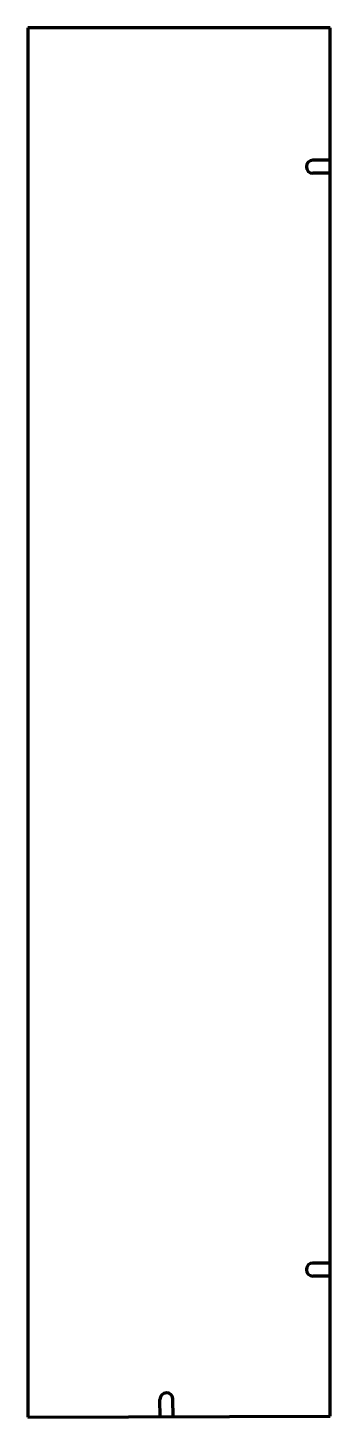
# Model space of a CAD drawing. Header units: inches. Extents: x 0 to 17.4, y 0 to 80.
import ezdxf

# ---------------------------------------------------------------- set-up
doc = ezdxf.new("R2010")
doc.units = ezdxf.units.IN
doc.header["$MEASUREMENT"] = 0
doc.layers.add('1', color=7, linetype='Continuous')

msp = doc.modelspace()

# ---------------------------------------------------------------- linework, layer by layer
at = {"color": 7, "lineweight": 90}
for p, q in [((0, 80), (0, 0)), ((17.438, 80), (0, 80)), ((17.438, 0.062), (17.438, 80)), ((0, 0), (17.438, 0.062))]:
    msp.add_line(p, q, dxfattribs=at)
at = {"layer": '1', "color": 7, "lineweight": 90}
for p, q in [((17.438, 72.375), (16.438, 72.375)), ((17.438, 71.625), (16.438, 71.625)), ((17.438, 8.875), (16.438, 8.875)), ((17.438, 8.125), (16.438, 8.125)), ((7.625, 0.027), (7.621, 1.027)), ((8.375, 0.03), (8.371, 1.03))]:
    msp.add_line(p, q, dxfattribs=at)
for centre, start, end in [((16.438, 72), 90, 270), ((16.438, 8.5), 90, 270), ((7.996, 1.029), 0.20536, 180.20536)]:
    msp.add_arc(centre, 0.375, start, end, dxfattribs=at)

doc.saveas('drawing.dxf')
